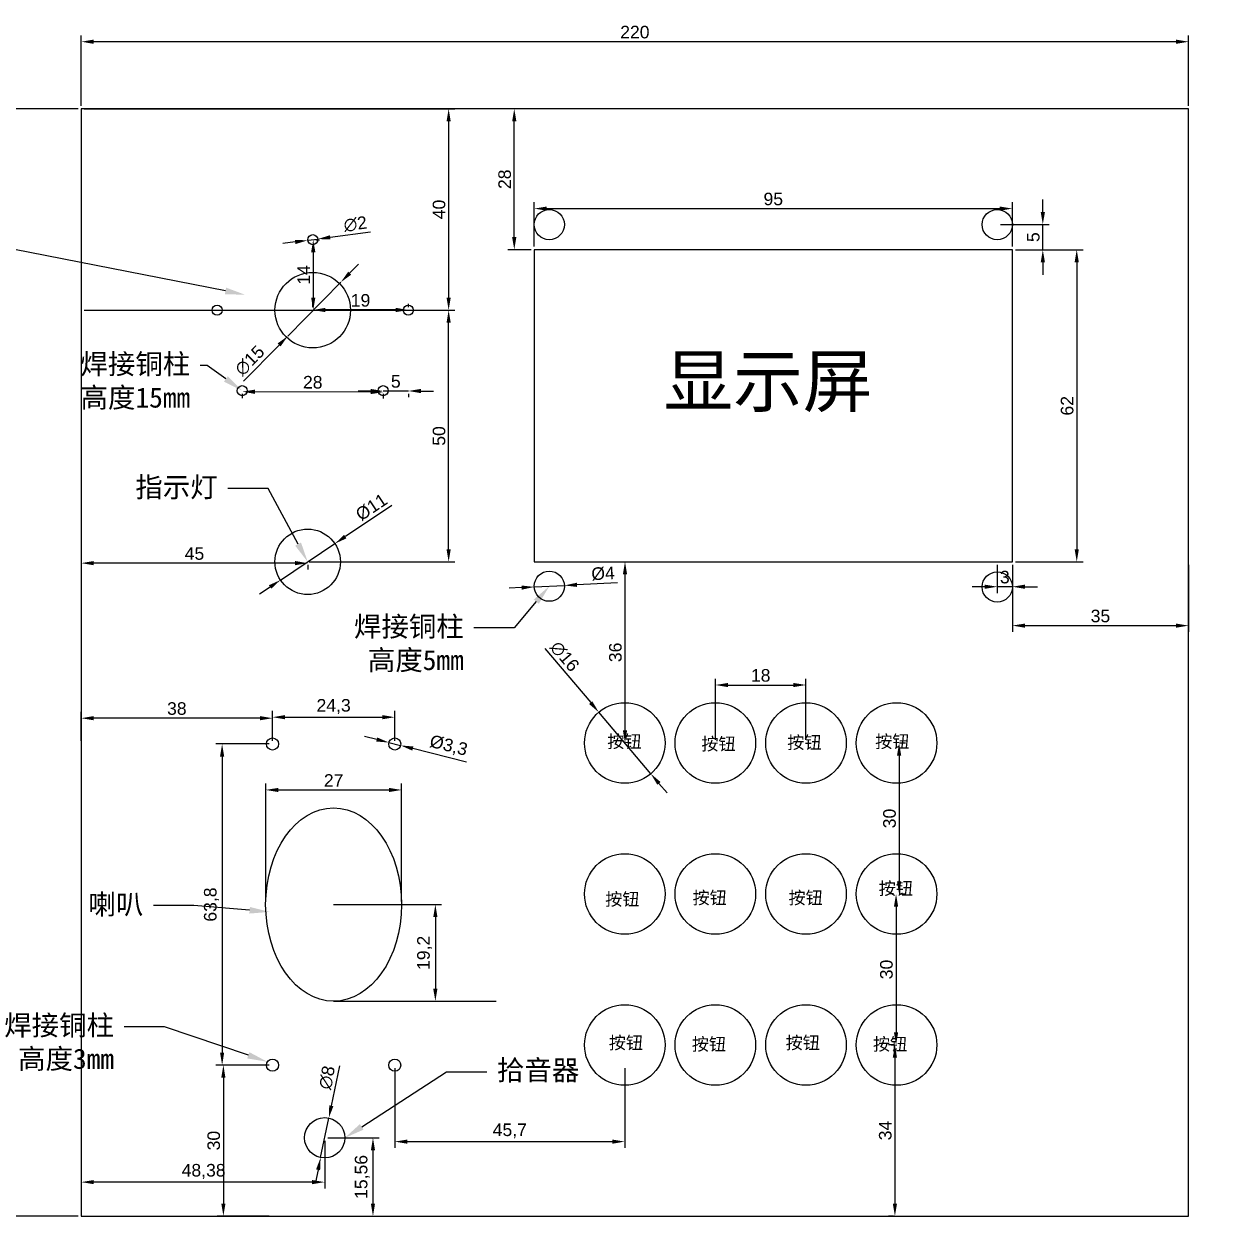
# Model space of a CAD drawing. Header units: millimetres. Extents: x 1762 to 3359, y 1569 to 2272.
# Drawn here: x 2073.6 to 2310.8, y 1805.9 to 2042.8 of the extents above; entities that cross this region are included whole.
import ezdxf
from ezdxf import colors
from ezdxf.entities.mleader import LeaderData, LeaderLine
from ezdxf.math import Vec2, Vec3

# ---------------------------------------------------------------- set-up
doc = ezdxf.new("R2010")
doc.units = ezdxf.units.MM
doc.styles.get("Standard").update_dxf_attribs({"font": 'arial.ttf'})
doc.dimstyles.new('ISO-25', dxfattribs={"dimtxt": 2.5, "dimasz": 2.5, "dimexe": 1.25, "dimexo": 0.625, "dimtad": 1, "dimtxsty": 'Standard', "dimcen": 2.5, "dimadec": 0, "dimazin": 0, "dimtfac": 1, "dimtmove": 0, "dimatfit": 3, "dimfxl": 1, "dimarcsym": 0})

# ---------------------------------------------------------------- blocks, each defined once
blk = doc.blocks.new('*D18')
at = {"color": 0, "lineweight": -2, "transparency": 16777216}
for p, q in [((2084.95, 2026.56), (2084.95, 2040.52)), ((2304.95, 2026.56), (2304.95, 2040.52)), ((2302.45, 2039.27), (2087.45, 2039.27))]:
    blk.add_line(p, q, dxfattribs=at)
at = {"color": 0, "transparency": 16777216}
for points in [[(2087.45, 2039.69), (2087.45, 2038.85), (2084.95, 2039.27)], [(2302.45, 2039.69), (2302.45, 2038.85), (2304.95, 2039.27)]]:
    blk.add_solid(points, dxfattribs=at)
at = {"layer": 'Defpoints', "color": 0, "transparency": 16777216}
for p in [(2084.95, 2039.27), (2084.95, 2025.94), (2304.95, 2025.94)]:
    blk.add_point(p, dxfattribs=at)
at = {"color": 0, "transparency": 16777216, "insert": (2194.95, 2041.17), "char_height": 2.5, "attachment_point": 5}
blk.add_mtext('220', dxfattribs=at)
blk = doc.blocks.new('*D19')
at = {"color": 0, "lineweight": -2, "transparency": 16777216}
for p, q in [((2177.06, 1918.74), (2186.17, 1907.96)), ((2198.11, 1893.83), (2187.78, 1906.05)), ((2199.72, 1891.92), (2201.34, 1890.01))]:
    blk.add_line(p, q, dxfattribs=at)
at = {"color": 0, "transparency": 16777216}
for points in [[(2186.49, 1908.23), (2185.85, 1907.69), (2187.78, 1906.05)], [(2200.04, 1892.19), (2199.41, 1891.65), (2198.11, 1893.83)]]:
    blk.add_solid(points, dxfattribs=at)
at = {"layer": 'Defpoints', "color": 0, "transparency": 16777216}
for p in [(2187.78, 1906.05), (2198.11, 1893.83)]:
    blk.add_point(p, dxfattribs=at)
at = {"color": 0, "transparency": 16777216, "insert": (2181, 1917.13), "char_height": 2.5, "attachment_point": 5, "rotation": 310.2018}
blk.add_mtext('∅16', dxfattribs=at)
blk = doc.blocks.new('*D2')
at = {"color": 0, "lineweight": -2, "transparency": 16777216}
for p, q in [((2146.65, 1947.12), (2137.43, 1940.94)), ((2124.54, 1932.32), (2135.35, 1939.55)), ((2122.47, 1930.93), (2120.39, 1929.54))]:
    blk.add_line(p, q, dxfattribs=at)
at = {"color": 0, "transparency": 16777216}
for points in [[(2137.19, 1941.29), (2137.66, 1940.6), (2135.35, 1939.55)], [(2122.24, 1931.28), (2122.7, 1930.59), (2124.54, 1932.32)]]:
    blk.add_solid(points, dxfattribs=at)
at = {"layer": 'Defpoints', "color": 0, "transparency": 16777216}
for p in [(2135.35, 1939.55), (2124.54, 1932.32)]:
    blk.add_point(p, dxfattribs=at)
at = {"color": 0, "transparency": 16777216, "insert": (2142.62, 1946.79), "char_height": 2.5, "width": 6.2969, "attachment_point": 5, "rotation": 33.7906}
blk.add_mtext('%%C11', dxfattribs=at)
blk = doc.blocks.new('*D3')
at = {"color": 0, "lineweight": -2, "transparency": 16777216}
for p, q in [((2174.95, 1998.56), (2174.95, 2007.36)), ((2269.95, 1998.56), (2269.95, 2007.36)), ((2177.45, 2006.11), (2267.45, 2006.11))]:
    blk.add_line(p, q, dxfattribs=at)
at = {"color": 0, "transparency": 16777216}
for points in [[(2177.45, 2006.53), (2177.45, 2005.7), (2174.95, 2006.11)], [(2267.45, 2006.53), (2267.45, 2005.7), (2269.95, 2006.11)]]:
    blk.add_solid(points, dxfattribs=at)
at = {"layer": 'Defpoints', "color": 0, "transparency": 16777216}
for p in [(2269.95, 2006.11), (2174.95, 1997.94), (2269.95, 1997.94)]:
    blk.add_point(p, dxfattribs=at)
at = {"color": 0, "transparency": 16777216, "insert": (2222.45, 2008.01), "char_height": 2.5, "attachment_point": 5}
blk.add_mtext('95', dxfattribs=at)
blk = doc.blocks.new('*D4')
at = {"color": 0, "lineweight": -2, "transparency": 16777216}
for p, q in [((2270.57, 1997.94), (2283.99, 1997.94)), ((2282.74, 1995.44), (2282.74, 1938.44)), ((2270.57, 1935.94), (2283.99, 1935.94))]:
    blk.add_line(p, q, dxfattribs=at)
at = {"color": 0, "transparency": 16777216}
for points in [[(2282.32, 1995.44), (2283.16, 1995.44), (2282.74, 1997.94)], [(2282.32, 1938.44), (2283.16, 1938.44), (2282.74, 1935.94)]]:
    blk.add_solid(points, dxfattribs=at)
at = {"layer": 'Defpoints', "color": 0, "transparency": 16777216}
for p in [(2269.95, 1997.94), (2269.95, 1935.94), (2282.74, 1935.94)]:
    blk.add_point(p, dxfattribs=at)
at = {"color": 0, "transparency": 16777216, "insert": (2280.84, 1966.94), "char_height": 2.5, "attachment_point": 5, "rotation": 90}
blk.add_mtext('62', dxfattribs=at)
blk = doc.blocks.new('*D5')
at = {"color": 0, "lineweight": -2, "transparency": 16777216}
for p, q in [((2174.32, 2025.94), (2169.74, 2025.94)), ((2170.99, 2000.44), (2170.99, 2023.44)), ((2174.32, 1997.94), (2169.74, 1997.94))]:
    blk.add_line(p, q, dxfattribs=at)
at = {"color": 0, "transparency": 16777216}
for points in [[(2170.57, 2023.44), (2171.41, 2023.44), (2170.99, 2025.94)], [(2170.57, 2000.44), (2171.41, 2000.44), (2170.99, 1997.94)]]:
    blk.add_solid(points, dxfattribs=at)
at = {"layer": 'Defpoints', "color": 0, "transparency": 16777216}
for p in [(2170.99, 2025.94), (2174.95, 2025.94), (2174.95, 1997.94)]:
    blk.add_point(p, dxfattribs=at)
at = {"color": 0, "transparency": 16777216, "insert": (2169.09, 2011.94), "char_height": 2.5, "attachment_point": 5, "rotation": 90}
blk.add_mtext('28', dxfattribs=at)
blk = doc.blocks.new('*D6')
at = {"color": 0, "lineweight": -2, "transparency": 16777216}
for p, q in [((2269.95, 1935.31), (2269.95, 1922.01)), ((2304.95, 1935.31), (2304.95, 1922.01)), ((2272.45, 1923.26), (2302.45, 1923.26))]:
    blk.add_line(p, q, dxfattribs=at)
at = {"color": 0, "transparency": 16777216}
for points in [[(2272.45, 1923.67), (2272.45, 1922.84), (2269.95, 1923.26)], [(2302.45, 1923.67), (2302.45, 1922.84), (2304.95, 1923.26)]]:
    blk.add_solid(points, dxfattribs=at)
at = {"layer": 'Defpoints', "color": 0, "transparency": 16777216}
for p in [(2269.95, 1935.94), (2304.95, 1935.94), (2304.95, 1923.26)]:
    blk.add_point(p, dxfattribs=at)
at = {"color": 0, "transparency": 16777216, "insert": (2287.45, 1925.16), "char_height": 2.5, "attachment_point": 5}
blk.add_mtext('35', dxfattribs=at)
blk = doc.blocks.new('*D1')
at = {"color": 0, "lineweight": -2, "transparency": 16777216}
for p, q in [((2084.95, 1935.31), (2084.95, 1934.42)), ((2127.45, 1935.67), (2087.45, 1935.67)), ((2129.95, 1935.31), (2129.95, 1934.42))]:
    blk.add_line(p, q, dxfattribs=at)
at = {"color": 0, "transparency": 16777216}
for points in [[(2087.45, 1936.09), (2087.45, 1935.26), (2084.95, 1935.67)], [(2127.45, 1936.09), (2127.45, 1935.26), (2129.95, 1935.67)]]:
    blk.add_solid(points, dxfattribs=at)
at = {"layer": 'Defpoints', "color": 0, "transparency": 16777216}
for p in [(2084.95, 1935.94), (2084.95, 1935.67), (2129.95, 1935.94)]:
    blk.add_point(p, dxfattribs=at)
at = {"color": 0, "transparency": 16777216, "insert": (2107.45, 1937.57), "char_height": 2.5, "attachment_point": 5}
blk.add_mtext('45', dxfattribs=at)
blk = doc.blocks.new('*D7')
at = {"color": 0, "lineweight": -2, "transparency": 16777216}
for p, q in [((2136.28, 1835.81), (2134.64, 1827.86)), ((2132.52, 1817.58), (2134.14, 1825.42)), ((2132.02, 1815.13), (2131.51, 1812.68))]:
    blk.add_line(p, q, dxfattribs=at)
at = {"color": 0, "transparency": 16777216}
for points in [[(2134.23, 1827.95), (2135.05, 1827.78), (2134.14, 1825.42)], [(2131.61, 1815.22), (2132.42, 1815.05), (2132.52, 1817.58)]]:
    blk.add_solid(points, dxfattribs=at)
at = {"layer": 'Defpoints', "color": 0, "transparency": 16777216}
for p in [(2134.14, 1825.42), (2132.52, 1817.58)]:
    blk.add_point(p, dxfattribs=at)
at = {"color": 0, "transparency": 16777216, "insert": (2133.78, 1833.46), "char_height": 2.5, "attachment_point": 5, "rotation": 78.3504}
blk.add_mtext('∅8', dxfattribs=at)
blk = doc.blocks.new('*D10')
at = {"color": 0, "lineweight": -2, "transparency": 16777216}
for p, q in [((2193.57, 1935.94), (2194.24, 1935.94)), ((2192.99, 1902.44), (2192.99, 1933.44)), ((2193.57, 1899.94), (2194.24, 1899.94))]:
    blk.add_line(p, q, dxfattribs=at)
at = {"color": 0, "transparency": 16777216}
for points in [[(2192.57, 1933.44), (2193.41, 1933.44), (2192.99, 1935.94)], [(2192.57, 1902.44), (2193.41, 1902.44), (2192.99, 1899.94)]]:
    blk.add_solid(points, dxfattribs=at)
at = {"layer": 'Defpoints', "color": 0, "transparency": 16777216}
for p in [(2192.95, 1935.94), (2192.99, 1935.94), (2192.95, 1899.94)]:
    blk.add_point(p, dxfattribs=at)
at = {"color": 0, "transparency": 16777216, "insert": (2191.09, 1917.94), "char_height": 2.5, "attachment_point": 5, "rotation": 90}
blk.add_mtext('36', dxfattribs=at)
blk = doc.blocks.new('*D11')
at = {"color": 0, "lineweight": -2, "transparency": 16777216}
for p, q in [((2210.95, 1900.56), (2210.95, 1912.71)), ((2228.95, 1900.56), (2228.95, 1912.71)), ((2213.45, 1911.46), (2226.45, 1911.46))]:
    blk.add_line(p, q, dxfattribs=at)
at = {"color": 0, "transparency": 16777216}
for points in [[(2213.45, 1911.87), (2213.45, 1911.04), (2210.95, 1911.46)], [(2226.45, 1911.87), (2226.45, 1911.04), (2228.95, 1911.46)]]:
    blk.add_solid(points, dxfattribs=at)
at = {"layer": 'Defpoints', "color": 0, "transparency": 16777216}
for p in [(2228.95, 1911.46), (2210.95, 1899.94), (2228.95, 1899.94)]:
    blk.add_point(p, dxfattribs=at)
at = {"color": 0, "transparency": 16777216, "insert": (2219.95, 1913.36), "char_height": 2.5, "attachment_point": 5}
blk.add_mtext('18', dxfattribs=at)
blk = doc.blocks.new('*D12')
at = {"color": 0, "lineweight": -2, "transparency": 16777216}
for p, q in [((2247.57, 1899.94), (2248.7, 1899.94)), ((2247.45, 1897.44), (2247.45, 1872.44)), ((2247.57, 1869.94), (2248.7, 1869.94))]:
    blk.add_line(p, q, dxfattribs=at)
at = {"color": 0, "transparency": 16777216}
for points in [[(2247.03, 1897.44), (2247.87, 1897.44), (2247.45, 1899.94)], [(2247.03, 1872.44), (2247.87, 1872.44), (2247.45, 1869.94)]]:
    blk.add_solid(points, dxfattribs=at)
at = {"layer": 'Defpoints', "color": 0, "transparency": 16777216}
for p in [(2246.95, 1899.94), (2246.95, 1869.94), (2247.45, 1869.94)]:
    blk.add_point(p, dxfattribs=at)
at = {"color": 0, "transparency": 16777216, "insert": (2245.55, 1884.94), "char_height": 2.5, "attachment_point": 5, "rotation": 90}
blk.add_mtext('30', dxfattribs=at)
blk = doc.blocks.new('*D13')
at = {"color": 0, "lineweight": -2, "transparency": 16777216}
for p, q in [((2246.32, 1869.94), (2245.59, 1869.94)), ((2246.84, 1867.44), (2246.84, 1842.44)), ((2246.32, 1839.94), (2245.59, 1839.94))]:
    blk.add_line(p, q, dxfattribs=at)
at = {"color": 0, "transparency": 16777216}
for points in [[(2246.43, 1867.44), (2247.26, 1867.44), (2246.84, 1869.94)], [(2246.43, 1842.44), (2247.26, 1842.44), (2246.84, 1839.94)]]:
    blk.add_solid(points, dxfattribs=at)
at = {"layer": 'Defpoints', "color": 0, "transparency": 16777216}
for p in [(2246.95, 1869.94), (2246.84, 1839.94), (2246.95, 1839.94)]:
    blk.add_point(p, dxfattribs=at)
at = {"color": 0, "transparency": 16777216, "insert": (2244.94, 1854.94), "char_height": 2.5, "attachment_point": 5, "rotation": 90}
blk.add_mtext('30', dxfattribs=at)
blk = doc.blocks.new('*D14')
at = {"color": 0, "lineweight": -2, "transparency": 16777216}
for p, q in [((2246.32, 1839.94), (2245.37, 1839.94)), ((2246.62, 1837.44), (2246.62, 1808.44)), ((2246.32, 1805.94), (2245.37, 1805.94))]:
    blk.add_line(p, q, dxfattribs=at)
at = {"color": 0, "transparency": 16777216}
for points in [[(2246.2, 1837.44), (2247.03, 1837.44), (2246.62, 1839.94)], [(2246.2, 1808.44), (2247.03, 1808.44), (2246.62, 1805.94)]]:
    blk.add_solid(points, dxfattribs=at)
at = {"layer": 'Defpoints', "color": 0, "transparency": 16777216}
for p in [(2246.95, 1839.94), (2246.62, 1805.94), (2246.95, 1805.94)]:
    blk.add_point(p, dxfattribs=at)
at = {"color": 0, "transparency": 16777216, "insert": (2244.71, 1822.94), "char_height": 2.5, "attachment_point": 5, "rotation": 90}
blk.add_mtext('34', dxfattribs=at)
blk = doc.blocks.new('*D15')
at = {"color": 0, "lineweight": -2, "transparency": 16777216}
for p, q in [((2084.32, 2025.94), (2066.82, 2025.94)), ((2068.07, 2023.44), (2068.07, 1808.44)), ((2084.32, 1805.94), (2066.82, 1805.94))]:
    blk.add_line(p, q, dxfattribs=at)
at = {"color": 0, "transparency": 16777216}
for points in [[(2067.65, 2023.44), (2068.48, 2023.44), (2068.07, 2025.94)], [(2067.65, 1808.44), (2068.48, 1808.44), (2068.07, 1805.94)]]:
    blk.add_solid(points, dxfattribs=at)
at = {"layer": 'Defpoints', "color": 0, "transparency": 16777216}
for p in [(2084.95, 2025.94), (2068.07, 1805.94), (2084.95, 1805.94)]:
    blk.add_point(p, dxfattribs=at)
at = {"color": 0, "transparency": 16777216, "insert": (2066.16, 1915.94), "char_height": 2.5, "attachment_point": 5, "rotation": 90}
blk.add_mtext('220', dxfattribs=at)
blk = doc.blocks.new('*D16')
at = {"layer": 'Defpoints', "color": 0, "lineweight": -2, "transparency": 16777216}
for p, q in [((2191.52, 1931.77), (2183.44, 1931.36)), ((2172.45, 1930.81), (2169.95, 1930.69)), ((2174.95, 1930.94), (2180.94, 1931.24))]:
    blk.add_line(p, q, dxfattribs=at)
at = {"layer": 'Defpoints', "color": 0, "transparency": 16777216}
for p in [(2174.95, 1930.94), (2180.94, 1931.24)]:
    blk.add_point(p, dxfattribs=at)
for points in [[(2183.42, 1931.78), (2183.46, 1930.95), (2180.94, 1931.24)], [(2172.43, 1931.23), (2172.47, 1930.4), (2174.95, 1930.94)]]:
    blk.add_solid(points, dxfattribs=at)
at = {"layer": 'Defpoints', "color": 0, "transparency": 16777216, "insert": (2188.63, 1933.6), "char_height": 2.5, "width": 2.841615831528088e-13, "attachment_point": 5, "rotation": 2.8673}
blk.add_mtext('%%C4', dxfattribs=at)
blk = doc.blocks.new('*D17')
at = {"layer": 'Defpoints', "color": 0, "lineweight": -2, "transparency": 16777216}
for p, q in [((2276, 2005.44), (2276, 2007.94)), ((2267.57, 2002.94), (2277.25, 2002.94)), ((2276, 1997.94), (2276, 2002.94)), ((2270.57, 1997.94), (2277.25, 1997.94)), ((2276, 1995.44), (2276, 1992.94))]:
    blk.add_line(p, q, dxfattribs=at)
at = {"layer": 'Defpoints', "color": 0, "transparency": 16777216}
for p in [(2266.95, 2002.94), (2276, 2002.94), (2269.95, 1997.94)]:
    blk.add_point(p, dxfattribs=at)
for points in [[(2275.59, 2005.44), (2276.42, 2005.44), (2276, 2002.94)], [(2275.59, 1995.44), (2276.42, 1995.44), (2276, 1997.94)]]:
    blk.add_solid(points, dxfattribs=at)
at = {"layer": 'Defpoints', "color": 0, "transparency": 16777216, "insert": (2274.11, 2000.44), "char_height": 2.5, "attachment_point": 5, "rotation": 90}
blk.add_mtext('5', dxfattribs=at)
blk = doc.blocks.new('*D38')
at = {"color": 0, "lineweight": -2, "transparency": 16777216}
for p, q in [((2122.95, 1900.36), (2122.95, 1906.31)), ((2147.25, 1900.36), (2147.25, 1906.31)), ((2125.45, 1905.06), (2144.75, 1905.06))]:
    blk.add_line(p, q, dxfattribs=at)
at = {"color": 0, "transparency": 16777216}
for points in [[(2125.45, 1905.48), (2125.45, 1904.65), (2122.95, 1905.06)], [(2144.75, 1905.48), (2144.75, 1904.65), (2147.25, 1905.06)]]:
    blk.add_solid(points, dxfattribs=at)
at = {"layer": 'Defpoints', "color": 0, "transparency": 16777216}
for p in [(2147.25, 1905.06), (2122.95, 1899.74), (2147.25, 1899.74)]:
    blk.add_point(p, dxfattribs=at)
at = {"color": 0, "transparency": 16777216, "insert": (2135.1, 1907.19), "char_height": 2.5, "attachment_point": 5}
blk.add_mtext('24,3', dxfattribs=at)
blk = doc.blocks.new('*D39')
at = {"color": 0, "lineweight": -2, "transparency": 16777216}
for p, q in [((2121.6, 1868.46), (2121.6, 1891.86)), ((2148.6, 1868.46), (2148.6, 1891.86)), ((2124.1, 1890.61), (2146.1, 1890.61))]:
    blk.add_line(p, q, dxfattribs=at)
at = {"color": 0, "transparency": 16777216}
for points in [[(2124.1, 1891.02), (2124.1, 1890.19), (2121.6, 1890.61)], [(2146.1, 1891.02), (2146.1, 1890.19), (2148.6, 1890.61)]]:
    blk.add_solid(points, dxfattribs=at)
at = {"layer": 'Defpoints', "color": 0, "transparency": 16777216}
for p in [(2148.6, 1890.61), (2121.6, 1867.84), (2148.6, 1867.84)]:
    blk.add_point(p, dxfattribs=at)
at = {"color": 0, "transparency": 16777216, "insert": (2135.1, 1892.49), "char_height": 2.5, "attachment_point": 5}
blk.add_mtext('27', dxfattribs=at)
blk = doc.blocks.new('*D40')
at = {"color": 0, "lineweight": -2, "transparency": 16777216}
for p, q in [((2135.72, 1867.84), (2156.56, 1867.84)), ((2155.31, 1865.34), (2155.31, 1851.14)), ((2135.72, 1848.64), (2156.56, 1848.64))]:
    blk.add_line(p, q, dxfattribs=at)
at = {"color": 0, "transparency": 16777216}
for points in [[(2154.89, 1865.34), (2155.73, 1865.34), (2155.31, 1867.84)], [(2154.89, 1851.14), (2155.73, 1851.14), (2155.31, 1848.64)]]:
    blk.add_solid(points, dxfattribs=at)
at = {"layer": 'Defpoints', "color": 0, "transparency": 16777216}
for p in [(2135.1, 1867.84), (2135.1, 1848.64), (2155.31, 1848.64)]:
    blk.add_point(p, dxfattribs=at)
at = {"color": 0, "transparency": 16777216, "insert": (2153.18, 1858.24), "char_height": 2.5, "attachment_point": 5, "rotation": 90}
blk.add_mtext('19,2', dxfattribs=at)
blk = doc.blocks.new('*D43')
at = {"color": 0, "lineweight": -2, "transparency": 16777216}
for p, q in [((2138.28, 1993.27), (2140.04, 1995.05)), ((2136.53, 1991.49), (2126.01, 1980.8)), ((2117.19, 1971.84), (2124.25, 1979.01))]:
    blk.add_line(p, q, dxfattribs=at)
at = {"color": 0, "transparency": 16777216}
for points in [[(2137.99, 1993.56), (2138.58, 1992.98), (2136.53, 1991.49)], [(2123.96, 1979.31), (2124.55, 1978.72), (2126.01, 1980.8)]]:
    blk.add_solid(points, dxfattribs=at)
at = {"layer": 'Defpoints', "color": 0, "transparency": 16777216}
for p in [(2136.53, 1991.49), (2126.01, 1980.8)]:
    blk.add_point(p, dxfattribs=at)
at = {"color": 0, "transparency": 16777216, "insert": (2118.44, 1975.92), "char_height": 2.5, "attachment_point": 5, "rotation": 45.4566}
blk.add_mtext('∅15', dxfattribs=at)
blk = doc.blocks.new('*D55')
at = {"color": 0, "lineweight": -2, "transparency": 16777216}
for p, q in [((2143.66, 1900.64), (2141.23, 1901.25)), ((2146.08, 1900.03), (2148.41, 1899.45)), ((2161.52, 1896.15), (2150.84, 1898.84))]:
    blk.add_line(p, q, dxfattribs=at)
at = {"color": 0, "transparency": 16777216}
for points in [[(2143.76, 1901.04), (2143.56, 1900.24), (2146.08, 1900.03)], [(2150.94, 1899.24), (2150.73, 1898.43), (2148.41, 1899.45)]]:
    blk.add_solid(points, dxfattribs=at)
at = {"layer": 'Defpoints', "color": 0, "transparency": 16777216}
for p in [(2146.08, 1900.03), (2148.41, 1899.45)]:
    blk.add_point(p, dxfattribs=at)
at = {"color": 0, "transparency": 16777216, "insert": (2157.92, 1899.29), "char_height": 2.5, "attachment_point": 5, "rotation": 345.8844}
blk.add_mtext('%%C3,3', dxfattribs=at)
blk = doc.blocks.new('*D56')
at = {"color": 0, "lineweight": -2, "transparency": 16777216}
for p, q in [((2084.95, 1900.36), (2084.95, 1906.12)), ((2122.95, 1900.36), (2122.95, 1906.12)), ((2120.45, 1904.87), (2087.45, 1904.87))]:
    blk.add_line(p, q, dxfattribs=at)
at = {"color": 0, "transparency": 16777216}
for points in [[(2087.45, 1905.28), (2087.45, 1904.45), (2084.95, 1904.87)], [(2120.45, 1905.28), (2120.45, 1904.45), (2122.95, 1904.87)]]:
    blk.add_solid(points, dxfattribs=at)
at = {"layer": 'Defpoints', "color": 0, "transparency": 16777216}
for p in [(2084.95, 1904.87), (2084.95, 1899.74), (2122.95, 1899.74)]:
    blk.add_point(p, dxfattribs=at)
at = {"color": 0, "transparency": 16777216, "insert": (2103.95, 1906.77), "char_height": 2.5, "attachment_point": 5}
blk.add_mtext('38', dxfattribs=at)
blk = doc.blocks.new('*D57')
at = {"color": 0, "lineweight": -2, "transparency": 16777216}
for p, q in [((2147.25, 1835.31), (2147.25, 1819.49)), ((2192.95, 1835.31), (2192.95, 1819.49)), ((2149.75, 1820.74), (2190.45, 1820.74))]:
    blk.add_line(p, q, dxfattribs=at)
at = {"color": 0, "transparency": 16777216}
for points in [[(2149.75, 1821.15), (2149.75, 1820.32), (2147.25, 1820.74)], [(2190.45, 1821.15), (2190.45, 1820.32), (2192.95, 1820.74)]]:
    blk.add_solid(points, dxfattribs=at)
at = {"layer": 'Defpoints', "color": 0, "transparency": 16777216}
for p in [(2147.25, 1835.94), (2192.95, 1835.94), (2192.95, 1820.74)]:
    blk.add_point(p, dxfattribs=at)
at = {"color": 0, "transparency": 16777216, "insert": (2170.1, 1822.86), "char_height": 2.5, "attachment_point": 5}
blk.add_mtext('45,7', dxfattribs=at)
blk = doc.blocks.new('*D58')
at = {"color": 0, "lineweight": -2, "transparency": 16777216}
for p, q in [((2122.32, 1835.94), (2111.95, 1835.94)), ((2113.2, 1833.44), (2113.2, 1808.44)), ((2122.32, 1805.94), (2111.95, 1805.94))]:
    blk.add_line(p, q, dxfattribs=at)
at = {"color": 0, "transparency": 16777216}
for points in [[(2112.78, 1833.44), (2113.61, 1833.44), (2113.2, 1835.94)], [(2112.78, 1808.44), (2113.61, 1808.44), (2113.2, 1805.94)]]:
    blk.add_solid(points, dxfattribs=at)
at = {"layer": 'Defpoints', "color": 0, "transparency": 16777216}
for p in [(2122.95, 1835.94), (2113.2, 1805.94), (2122.95, 1805.94)]:
    blk.add_point(p, dxfattribs=at)
at = {"color": 0, "transparency": 16777216, "insert": (2111.29, 1820.94), "char_height": 2.5, "attachment_point": 5, "rotation": 90}
blk.add_mtext('30', dxfattribs=at)
blk = doc.blocks.new('*D59')
at = {"color": 0, "lineweight": -2, "transparency": 16777216}
for p, q in [((2122.32, 1899.74), (2111.7, 1899.74)), ((2112.95, 1897.24), (2112.95, 1838.44)), ((2122.32, 1835.94), (2111.7, 1835.94))]:
    blk.add_line(p, q, dxfattribs=at)
at = {"color": 0, "transparency": 16777216}
for points in [[(2112.53, 1897.24), (2113.36, 1897.24), (2112.95, 1899.74)], [(2112.53, 1838.44), (2113.36, 1838.44), (2112.95, 1835.94)]]:
    blk.add_solid(points, dxfattribs=at)
at = {"layer": 'Defpoints', "color": 0, "transparency": 16777216}
for p in [(2122.95, 1899.74), (2112.95, 1835.94), (2122.95, 1835.94)]:
    blk.add_point(p, dxfattribs=at)
at = {"color": 0, "transparency": 16777216, "insert": (2110.82, 1867.84), "char_height": 2.5, "attachment_point": 5, "rotation": 90}
blk.add_mtext('63,8', dxfattribs=at)
blk = doc.blocks.new('*D61')
at = {"color": 0, "lineweight": -2, "transparency": 16777216}
for p, q in [((2133.95, 1821.5), (2144.17, 1821.5)), ((2142.92, 1819), (2142.92, 1808.44)), ((2133.95, 1805.94), (2144.17, 1805.94))]:
    blk.add_line(p, q, dxfattribs=at)
at = {"color": 0, "transparency": 16777216}
for points in [[(2142.5, 1819), (2143.33, 1819), (2142.92, 1821.5)], [(2142.5, 1808.44), (2143.33, 1808.44), (2142.92, 1805.94)]]:
    blk.add_solid(points, dxfattribs=at)
at = {"layer": 'Defpoints', "color": 0, "transparency": 16777216}
for p in [(2133.33, 1821.5), (2133.33, 1805.94), (2142.92, 1805.94)]:
    blk.add_point(p, dxfattribs=at)
at = {"color": 0, "transparency": 16777216, "insert": (2140.79, 1813.72), "char_height": 2.5, "attachment_point": 5, "rotation": 90}
blk.add_mtext('15,56', dxfattribs=at)
blk = doc.blocks.new('*D62')
at = {"color": 0, "lineweight": -2, "transparency": 16777216}
for p, q in [((2084.95, 1820.87), (2084.95, 1811.44)), ((2133.33, 1820.87), (2133.33, 1811.44)), ((2130.83, 1812.69), (2087.45, 1812.69))]:
    blk.add_line(p, q, dxfattribs=at)
at = {"color": 0, "transparency": 16777216}
for points in [[(2087.45, 1813.11), (2087.45, 1812.28), (2084.95, 1812.69)], [(2130.83, 1813.11), (2130.83, 1812.28), (2133.33, 1812.69)]]:
    blk.add_solid(points, dxfattribs=at)
at = {"layer": 'Defpoints', "color": 0, "transparency": 16777216}
for p in [(2084.95, 1821.5), (2133.33, 1821.5), (2084.95, 1812.69)]:
    blk.add_point(p, dxfattribs=at)
at = {"color": 0, "transparency": 16777216, "insert": (2109.27, 1814.82), "char_height": 2.5, "attachment_point": 5}
blk.add_mtext('48,38', dxfattribs=at)
blk = doc.blocks.new('*D68')
at = {"color": 0, "lineweight": -2, "transparency": 16777216}
for p, q in [((2639.17, 2017.52), (2645.6, 2017.52)), ((2644.35, 2000.02), (2644.35, 2015.02)), ((2639.17, 1997.52), (2645.6, 1997.52)), ((2130.95, 1986.56), (2130.95, 1987.22)), ((2147.45, 1985.97), (2133.45, 1985.97)), ((2149.95, 1986.56), (2149.95, 1987.22))]:
    blk.add_line(p, q, dxfattribs=at)
at = {"color": 0, "transparency": 16777216}
for points in [[(2643.93, 2015.02), (2644.76, 2015.02), (2644.35, 2017.52)], [(2643.93, 2000.02), (2644.76, 2000.02), (2644.35, 1997.52)], [(2133.45, 1986.39), (2133.45, 1985.55), (2130.95, 1985.97)], [(2147.45, 1986.39), (2147.45, 1985.55), (2149.95, 1985.97)]]:
    blk.add_solid(points, dxfattribs=at)
at = {"layer": 'Defpoints', "color": 0, "transparency": 16777216}
for p in [(2638.54, 2017.52), (2644.35, 2017.52), (2638.54, 1997.52), (2130.95, 1985.97), (2130.95, 1985.94), (2149.95, 1985.94)]:
    blk.add_point(p, dxfattribs=at)
at = {"color": 0, "transparency": 16777216, "insert": (2642.44, 2007.52), "char_height": 2.5, "attachment_point": 5, "rotation": 90}
blk.add_mtext('20', dxfattribs=at)
at = {"color": 0, "transparency": 16777216, "insert": (2140.45, 1987.87), "char_height": 2.5, "attachment_point": 5}
blk.add_mtext('19', dxfattribs=at)
blk = doc.blocks.new('*D69')
at = {"color": 0, "lineweight": -2, "transparency": 16777216}
for p, q in [((2637.92, 2032.52), (2631.48, 2032.52)), ((2632.73, 2020.02), (2632.73, 2030.02)), ((2637.92, 2017.52), (2631.48, 2017.52)), ((2142.45, 1969.87), (2139.95, 1969.87)), ((2149.95, 1969.87), (2144.95, 1969.87)), ((2152.45, 1969.87), (2154.95, 1969.87)), ((2144.95, 1969.31), (2144.95, 1968.62)), ((2149.95, 1969.31), (2149.95, 1968.62))]:
    blk.add_line(p, q, dxfattribs=at)
at = {"color": 0, "transparency": 16777216}
for points in [[(2632.31, 2030.02), (2633.15, 2030.02), (2632.73, 2032.52)], [(2632.31, 2020.02), (2633.15, 2020.02), (2632.73, 2017.52)], [(2142.45, 1970.29), (2142.45, 1969.45), (2144.95, 1969.87)], [(2152.45, 1970.29), (2152.45, 1969.45), (2149.95, 1969.87)]]:
    blk.add_solid(points, dxfattribs=at)
at = {"layer": 'Defpoints', "color": 0, "transparency": 16777216}
for p in [(2632.73, 2032.52), (2638.54, 2032.52), (2638.54, 2017.52), (2144.95, 1969.94), (2144.95, 1969.87), (2149.95, 1969.94)]:
    blk.add_point(p, dxfattribs=at)
at = {"color": 0, "transparency": 16777216, "insert": (2630.83, 2025.02), "char_height": 2.5, "attachment_point": 5, "rotation": 90}
blk.add_mtext('15', dxfattribs=at)
at = {"color": 0, "transparency": 16777216, "insert": (2147.45, 1971.77), "char_height": 2.5, "attachment_point": 5}
blk.add_mtext('5', dxfattribs=at)
blk = doc.blocks.new('*D67')
at = {"color": 0, "lineweight": -2, "transparency": 16777216}
for p, q in [((2578.45, 1996.23), (2578.45, 2000.61)), ((2618.45, 1996.23), (2618.45, 2000.61)), ((2131.57, 1999.94), (2132.3, 1999.94)), ((2580.95, 1999.36), (2615.95, 1999.36)), ((2131.05, 1997.44), (2131.05, 1988.44)), ((2131.57, 1985.94), (2132.3, 1985.94))]:
    blk.add_line(p, q, dxfattribs=at)
at = {"color": 0, "transparency": 16777216}
for points in [[(2130.63, 1997.44), (2131.47, 1997.44), (2131.05, 1999.94)], [(2580.95, 1999.78), (2580.95, 1998.94), (2578.45, 1999.36)], [(2615.95, 1999.78), (2615.95, 1998.94), (2618.45, 1999.36)], [(2130.63, 1988.44), (2131.47, 1988.44), (2131.05, 1985.94)]]:
    blk.add_solid(points, dxfattribs=at)
at = {"layer": 'Defpoints', "color": 0, "transparency": 16777216}
for p in [(2130.95, 1999.94), (2618.45, 1999.36), (2578.45, 1995.61), (2618.45, 1995.61), (2130.95, 1985.94), (2131.05, 1985.94)]:
    blk.add_point(p, dxfattribs=at)
at = {"color": 0, "transparency": 16777216, "insert": (2598.45, 2001.26), "char_height": 2.5, "attachment_point": 5}
blk.add_mtext('40', dxfattribs=at)
at = {"color": 0, "transparency": 16777216, "insert": (2129.17, 1992.94), "char_height": 2.5, "attachment_point": 5, "rotation": 90}
blk.add_mtext('14', dxfattribs=at)
blk = doc.blocks.new('*D64')
at = {"color": 0, "lineweight": -2, "transparency": 16777216}
for p, q in [((2266.95, 1935.31), (2266.95, 1929.74)), ((2269.95, 1935.31), (2269.95, 1929.74)), ((2264.45, 1930.99), (2261.95, 1930.99)), ((2269.95, 1930.99), (2266.95, 1930.99)), ((2272.45, 1930.99), (2274.95, 1930.99))]:
    blk.add_line(p, q, dxfattribs=at)
at = {"color": 0, "transparency": 16777216}
for points in [[(2264.45, 1931.4), (2264.45, 1930.57), (2266.95, 1930.99)], [(2272.45, 1931.4), (2272.45, 1930.57), (2269.95, 1930.99)]]:
    blk.add_solid(points, dxfattribs=at)
at = {"layer": 'Defpoints', "color": 0, "transparency": 16777216}
for p in [(2266.95, 1935.94), (2269.95, 1935.94), (2266.95, 1930.99)]:
    blk.add_point(p, dxfattribs=at)
at = {"color": 0, "transparency": 16777216, "insert": (2268.45, 1932.89), "char_height": 2.5, "attachment_point": 5}
blk.add_mtext('3', dxfattribs=at)
blk = doc.blocks.new('*D70')
at = {"color": 0, "lineweight": -2, "transparency": 16777216}
for p, q in [((2142.45, 1969.67), (2119.45, 1969.73)), ((2116.95, 1969.31), (2116.94, 1968.48)), ((2144.95, 1969.24), (2144.94, 1968.41))]:
    blk.add_line(p, q, dxfattribs=at)
at = {"color": 0, "transparency": 16777216}
for points in [[(2119.45, 1970.14), (2119.45, 1969.31), (2116.95, 1969.73)], [(2142.45, 1970.09), (2142.45, 1969.25), (2144.95, 1969.66)]]:
    blk.add_solid(points, dxfattribs=at)
at = {"layer": 'Defpoints', "color": 0, "transparency": 16777216}
for p in [(2116.95, 1969.94), (2116.95, 1969.73), (2144.95, 1969.87)]:
    blk.add_point(p, dxfattribs=at)
at = {"color": 0, "transparency": 16777216, "insert": (2130.95, 1971.6), "char_height": 2.5, "attachment_point": 5, "rotation": 359.8598}
blk.add_mtext('28', dxfattribs=at)
blk = doc.blocks.new('*D71')
at = {"color": 0, "lineweight": -2, "transparency": 16777216}
for p, q in [((2142.43, 2001.45), (2134.42, 2000.39)), ((2127.48, 1999.48), (2125, 1999.15)), ((2129.96, 1999.81), (2131.94, 2000.07))]:
    blk.add_line(p, q, dxfattribs=at)
at = {"color": 0, "transparency": 16777216}
for points in [[(2134.36, 2000.81), (2134.47, 1999.98), (2131.94, 2000.07)], [(2127.42, 1999.89), (2127.53, 1999.07), (2129.96, 1999.81)]]:
    blk.add_solid(points, dxfattribs=at)
at = {"layer": 'Defpoints', "color": 0, "transparency": 16777216}
for p in [(2129.96, 1999.81), (2131.94, 2000.07)]:
    blk.add_point(p, dxfattribs=at)
at = {"color": 0, "transparency": 16777216, "insert": (2139.41, 2003.04), "char_height": 2.5, "attachment_point": 5, "rotation": 7.5006}
blk.add_mtext('∅2', dxfattribs=at)
blk = doc.blocks.new('*D73')
at = {"color": 0, "lineweight": -2, "transparency": 16777216}
for p, q in [((2085.57, 2025.94), (2159.2, 2025.94)), ((2157.95, 2023.44), (2157.95, 1988.44)), ((2085.57, 1985.94), (2159.2, 1985.94))]:
    blk.add_line(p, q, dxfattribs=at)
at = {"color": 0, "transparency": 16777216}
for points in [[(2157.53, 2023.44), (2158.37, 2023.44), (2157.95, 2025.94)], [(2157.53, 1988.44), (2158.37, 1988.44), (2157.95, 1985.94)]]:
    blk.add_solid(points, dxfattribs=at)
at = {"layer": 'Defpoints', "color": 0, "transparency": 16777216}
for p in [(2084.95, 2025.94), (2084.95, 1985.94), (2157.95, 1985.94)]:
    blk.add_point(p, dxfattribs=at)
at = {"color": 0, "transparency": 16777216, "insert": (2156.05, 2005.94), "char_height": 2.5, "attachment_point": 5, "rotation": 90}
blk.add_mtext('40', dxfattribs=at)
blk = doc.blocks.new('*D74')
at = {"color": 0, "lineweight": -2, "transparency": 16777216}
for p, q in [((2130.27, 1985.94), (2159.2, 1985.94)), ((2157.95, 1938.44), (2157.95, 1983.44)), ((2130.27, 1935.94), (2159.2, 1935.94))]:
    blk.add_line(p, q, dxfattribs=at)
at = {"color": 0, "transparency": 16777216}
for points in [[(2157.53, 1983.44), (2158.37, 1983.44), (2157.95, 1985.94)], [(2157.53, 1938.44), (2158.37, 1938.44), (2157.95, 1935.94)]]:
    blk.add_solid(points, dxfattribs=at)
at = {"layer": 'Defpoints', "color": 0, "transparency": 16777216}
for p in [(2129.65, 1985.94), (2157.95, 1985.94), (2129.65, 1935.94)]:
    blk.add_point(p, dxfattribs=at)
at = {"color": 0, "transparency": 16777216, "insert": (2156.05, 1960.94), "char_height": 2.5, "attachment_point": 5, "rotation": 90}
blk.add_mtext('50', dxfattribs=at)

msp = doc.modelspace()

# ---------------------------------------------------------------- linework, layer by layer
for p, q in [((2135.097, 1867.839), (2148.597, 1867.839)), ((2135.097, 1848.639), (2167.405, 1848.639))]:
    msp.add_line(p, q)
for points in [[(2084.947, 1805.937), (2304.947, 1805.937), (2304.947, 2025.937), (2084.947, 2025.937)], [(2174.947, 1935.937), (2269.947, 1935.937), (2269.947, 1997.937), (2174.947, 1997.937)]]:
    msp.add_lwpolyline(points, close=True)
for centre, radius in [((2130.947, 1999.937), 1), ((2130.947, 1985.937), 7.5), ((2111.947, 1985.937), 1), ((2149.947, 1985.937), 1), ((2116.947, 1969.937), 1), ((2144.947, 1969.937), 1), ((2129.947, 1935.937), 6.5), ((2192.947, 1899.937), 8), ((2210.947, 1899.937), 8), ((2210.947, 1899.937), 8), ((2228.947, 1899.937), 8), ((2246.947, 1899.937), 8), ((2122.947, 1899.739), 1.2), ((2147.247, 1899.739), 1.2), ((2192.947, 1869.937), 8), ((2210.947, 1869.937), 8), ((2210.947, 1869.937), 8), ((2228.947, 1869.937), 8), ((2246.947, 1869.937), 8), ((2192.947, 1839.937), 8), ((2210.947, 1839.937), 8), ((2210.947, 1839.937), 8), ((2228.947, 1839.937), 8), ((2246.947, 1839.937), 8), ((2122.947, 1835.939), 1.2), ((2147.247, 1835.939), 1.2), ((2133.328, 1821.499), 4)]:
    msp.add_circle(centre, radius)
msp.add_ellipse((2135.097, 1867.839), major_axis=(0, -19.2), ratio=0.703125)
at = {"layer": 'Defpoints'}
for centre in [(2177.947, 2002.937), (2266.947, 2002.937), (2177.943, 1931.087), (2266.947, 1930.937)]:
    msp.add_circle(centre, 3, dxfattribs=at)

# ---------------------------------------------------------------- texts
at = {"attachment_point": 1}
for s, width, gutter_width, insert, char_height in [('{\\fSimSun|b0|i0|c134|p2;显示屏}', 275.35973, 50.738, (2200.645, 1976.945), 10.14758), ('{\\fSimSun|b0|i0|c134|p2;按钮}', 9.19284, 12.5, (2189.46, 1901.486), 2.5), ('{\\fSimSun|b0|i0|c134|p2;按钮}', 9.19284, 12.5, (2208.158, 1901.01), 2.5), ('{\\fSimSun|b0|i0|c134|p2;按钮}', 9.19284, 12.5, (2225.22, 1901.307), 2.5), ('{\\fSimSun|b0|i0|c134|p2;按钮}', 9.19284, 12.5, (2242.697, 1901.486), 2.5), ('{\\fSimSun|b0|i0|c134|p2;按钮}', 9.19284, 12.5, (2243.398, 1872.306), 2.5), ('{\\fSimSun|b0|i0|c134|p2;按钮}', 9.19284, 12.5, (2189.054, 1870.157), 2.5), ('{\\fSimSun|b0|i0|c134|p2;按钮}', 9.19284, 12.5, (2206.404, 1870.444), 2.5), ('{\\fSimSun|b0|i0|c134|p2;按钮}', 9.19284, 12.5, (2225.475, 1870.444), 2.5), ('{\\fSimSun|b0|i0|c134|p2;按钮}', 9.19284, 12.5, (2189.771, 1841.646), 2.5), ('{\\fSimSun|b0|i0|c134|p2;按钮}', 9.19284, 12.5, (2206.261, 1841.359), 2.5), ('{\\fSimSun|b0|i0|c134|p2;按钮}', 9.19284, 12.5, (2224.901, 1841.646), 2.5), ('{\\fSimSun|b0|i0|c134|p2;按钮}', 9.19284, 12.5, (2242.251, 1841.359), 2.5)]:
    msp.add_mtext_dynamic_manual_height_columns(s, width=width, gutter_width=gutter_width, heights=[0], dxfattribs=dict(at, insert=insert, char_height=char_height))

# ---------------------------------------------------------------- dimensions: what is measured, and where the dimension line sits
for base, p1, p2, picture, middle in [((2084.947, 2039.271), (2304.947, 2025.937), (2084.947, 2025.937), '*D18', (2194.947, 2041.173)), ((2144.947, 1969.869), (2149.947, 1969.937), (2144.947, 1969.937), '*D69', (2147.447, 1971.765)), ((2130.947, 1985.971), (2149.947, 1985.937), (2130.947, 1985.937), '*D68', (2140.447, 1987.873)), ((2269.947, 2006.112), (2174.947, 1997.937), (2269.947, 1997.937), '*D3', (2222.447, 2008.014)), ((2618.451, 1999.36), (2578.451, 1995.61), (2618.451, 1995.61), '*D67', (2598.451, 2001.261)), ((2084.947, 1935.674), (2129.947, 1935.937), (2084.947, 1935.937), '*D1', (2107.447, 1937.571)), ((2266.947, 1930.988), (2269.947, 1935.937), (2266.947, 1935.937), '*D64', (2268.447, 1932.89)), ((2304.947, 1923.257), (2269.947, 1935.937), (2304.947, 1935.937), '*D6', (2287.447, 1925.16)), ((2228.947, 1911.456), (2210.947, 1899.937), (2228.947, 1899.937), '*D11', (2219.947, 1913.359)), ((2084.947, 1904.866), (2122.947, 1899.739), (2084.947, 1899.739), '*D56', (2103.947, 1906.768)), ((2147.247, 1905.063), (2122.947, 1899.739), (2147.247, 1899.739), '*D38', (2135.097, 1907.19)), ((2148.597, 1890.606), (2121.597, 1867.839), (2148.597, 1867.839), '*D39', (2135.097, 1892.486)), ((2192.947, 1820.737), (2147.247, 1835.939), (2192.947, 1835.939), '*D57', (2170.097, 1822.859))]:
    dim = msp.add_linear_dim(base=base, p1=p1, p2=p2, dimstyle='ISO-25')
    dim.commit()
    dim.dimension.update_dxf_attribs({"geometry": picture, "text_midpoint": middle})
for base, p1, p2, picture, middle in [((2632.73, 2032.524), (2638.541, 2017.524), (2638.541, 2032.524), '*D69', (2630.828, 2025.024)), ((2068.066, 1805.937), (2084.947, 2025.937), (2084.947, 1805.937), '*D15', (2066.164, 1915.937)), ((2157.949, 1985.937), (2084.947, 2025.937), (2084.947, 1985.937), '*D73', (2156.047, 2005.937)), ((2170.991, 2025.937), (2174.947, 1997.937), (2174.947, 2025.937), '*D5', (2169.089, 2011.937)), ((2644.345, 2017.524), (2638.541, 1997.524), (2638.541, 2017.524), '*D68', (2642.444, 2007.524)), ((2131.049, 1985.937), (2130.947, 1999.937), (2130.947, 1985.937), '*D67', (2129.169, 1992.937)), ((2282.742, 1935.937), (2269.947, 1997.937), (2269.947, 1935.937), '*D4', (2280.839, 1966.937)), ((2157.949, 1985.937), (2129.649, 1935.937), (2129.649, 1985.937), '*D74', (2156.047, 1960.937)), ((2192.99, 1935.937), (2192.947, 1899.937), (2192.947, 1935.937), '*D10', (2191.087, 1917.937)), ((2112.947, 1835.939), (2122.947, 1899.739), (2122.947, 1835.939), '*D59', (2110.819, 1867.839)), ((2247.449, 1869.937), (2246.947, 1899.937), (2246.947, 1869.937), '*D12', (2245.545, 1884.937)), ((2246.843, 1839.937), (2246.947, 1869.937), (2246.947, 1839.937), '*D13', (2244.94, 1854.937)), ((2155.31, 1848.639), (2135.097, 1867.839), (2135.097, 1848.639), '*D40', (2153.183, 1858.239)), ((2246.616, 1805.937), (2246.947, 1839.937), (2246.947, 1805.937), '*D14', (2244.713, 1822.937)), ((2113.195, 1805.937), (2122.947, 1835.939), (2122.947, 1805.937), '*D58', (2111.293, 1820.938)), ((2142.916, 1805.937), (2133.328, 1821.499), (2133.328, 1805.937), '*D61', (2140.788, 1813.718))]:
    dim = msp.add_linear_dim(base=base, p1=p1, p2=p2, angle=90, dimstyle='ISO-25')
    dim.commit()
    dim.dimension.update_dxf_attribs({"geometry": picture, "text_midpoint": middle})
for p1, p2, picture, middle in [((2129.955, 1999.807), (2131.938, 2000.068), '*D71', (2139.663, 2001.085)), ((2136.529, 1991.486), (2126.007, 1980.796), '*D43', (2118.44, 1975.917)), ((2132.521, 1817.581), (2134.136, 1825.416), '*D7', (2133.781, 1833.459))]:
    dim = msp.add_diameter_dim_2p(p1=p1, p2=p2, dimstyle='ISO-25')
    dim.commit()
    dim.dimension.update_dxf_attribs({"geometry": picture, "text_midpoint": middle})
dim = msp.add_aligned_dim(p1=(2144.947, 1969.869), p2=(2116.947, 1969.937), distance=0.205, dimstyle='ISO-25')
dim.commit()
dim.dimension.update_dxf_attribs({"geometry": '*D70', "text_midpoint": (2130.951, 1971.6)})
dim = msp.add_diameter_dim_2p(p1=(2124.545, 1932.322), p2=(2135.349, 1939.552), text='%%C11', dimstyle='ISO-25')
dim.commit()
dim.dimension.update_dxf_attribs({"geometry": '*D2', "text_midpoint": (2143.717, 1945.153), "dimtype": 163})
dim = msp.add_diameter_dim_2p(p1=(2198.111, 1893.827), p2=(2187.783, 1906.048), dimstyle='ISO-25')
dim.commit()
dim.dimension.update_dxf_attribs({"geometry": '*D19', "text_midpoint": (2179.492, 1915.859), "dimtype": 163})
dim = msp.add_diameter_dim_2p(p1=(2146.083, 1900.031), p2=(2148.411, 1899.446), text='%%C3,3', dimstyle='ISO-25')
dim.commit()
dim.dimension.update_dxf_attribs({"geometry": '*D55', "text_midpoint": (2157.918, 1899.291)})
dim = msp.add_linear_dim(base=(2084.947, 1812.692), p1=(2133.328, 1821.499), p2=(2084.947, 1821.499), dimstyle='ISO-25')
dim.commit()
dim.dimension.update_dxf_attribs({"geometry": '*D62', "text_midpoint": (2109.274, 1812.692), "dimtype": 160})
at = {"layer": 'Defpoints'}
dim = msp.add_linear_dim(base=(2276.005, 2002.937), p1=(2269.947, 1997.937), p2=(2266.947, 2002.937), angle=90, dimstyle='ISO-25', dxfattribs=at)
dim.commit()
dim.dimension.update_dxf_attribs({"geometry": '*D17', "text_midpoint": (2274.109, 2000.437)})
dim = msp.add_diameter_dim_2p(p1=(2174.947, 1930.937), p2=(2180.939, 1931.238), text='%%C4', dimstyle='ISO-25', dxfattribs=at)
dim.commit()
dim.dimension.update_dxf_attribs({"geometry": '*D16', "text_midpoint": (2188.63, 1933.597)})

# ---------------------------------------------------------------- leaders
ml = msp.add_multileader_mtext('Standard')
ml.set_content('{\\fSimSun|b0|i0|c134|p2;摄像头}\\P{\\fSimSun|b0|i0|c134|p2;高度}16mm', color=256)
ml.set_leader_properties()
ml.build(insert=Vec2(0, 0))
ctx = ml.context
ctx.base_point, ctx.plane_origin = Vec3(2019.061, 2000.777), Vec3(2117.54, 1988.992)
ctx.text_align_type = 2
notes = []
notes.append((ctx, [(0, (1, 1, 0), (2057.288, 2000.777), (-1, 0), 8, [(0, [(2117.54, 1988.992)], 0, [])])]))
ctx.mtext.insert, ctx.mtext.alignment, ctx.mtext.flow_direction = Vec3(2047.288, 2003.068), 3, 5
ml = msp.add_multileader_mtext('Standard')
ml.set_content('{\\fSimSun|b0|i0|c134|p2;指示灯}', color=256)
ml.set_leader_properties()
ml.build(insert=Vec2(0, 0))
ctx = ml.context
ctx.base_point, ctx.plane_origin = Vec3(2093.621, 1950.491), Vec3(2129.947, 1935.937)
ctx.text_align_type = 2
notes.append((ctx, [(0, (1, 1, 0), (2122.065, 1950.491), (-1, 0), 8, [(0, [(2129.947, 1935.937)], 0, [])])]))
ctx.mtext.insert, ctx.mtext.alignment, ctx.mtext.flow_direction = Vec3(2112.065, 1952.78), 3, 5
ml = msp.add_multileader_mtext('Standard')
ml.set_content('{\\fSimSun|b0|i0|c134|p2;喇叭}', color=256)
ml.set_leader_properties()
ml.build(insert=Vec2(0, 0))
ctx = ml.context
ctx.base_point, ctx.plane_origin = Vec3(2084.506, 1867.631), Vec3(2154.581, 1862.18)
ctx.text_align_type = 2
notes.append((ctx, [(0, (1, 1, 0), (2107.299, 1867.631), (-1, 0), 8, [(0, [(2122.402, 1866.376)], 0, [])])]))
ctx.mtext.insert, ctx.mtext.alignment, ctx.mtext.flow_direction = Vec3(2097.299, 1869.899), 3, 5
ml = msp.add_multileader_mtext('Standard')
ml.set_content('{\\fSimSun|b0|i0|c134|p2;焊接铜柱\\P高度3mm}', color=256)
ml.set_leader_properties()
ml.build(insert=Vec2(0, 0))
ctx = ml.context
ctx.base_point, ctx.plane_origin = Vec3(2067.256, 1843.56), Vec3(2121.942, 1836.595)
ctx.text_align_type = 2
notes.append((ctx, [(0, (1, 1, 0), (2101.478, 1843.56), (-1, 0), 8, [(0, [(2121.942, 1836.595)], 0, [])])]))
ctx.mtext.insert, ctx.mtext.alignment, ctx.mtext.flow_direction = Vec3(2091.478, 1845.86), 3, 5
ml = msp.add_multileader_mtext('Standard')
ml.set_content('{\\fSimSun|b0|i0|c134|p2;拾音器}', color=256)
ml.set_leader_properties()
ml.build(insert=Vec2(0, 0))
ctx = ml.context
ctx.base_point, ctx.plane_origin = Vec3(2165.535, 1834.635), Vec3(2137.328, 1821.487)
notes.append((ctx, [(0, (1, 1, 0), (2157.535, 1834.635), (1, 0), 8, [(0, [(2137.328, 1821.487)], 0, [])])]))
ctx.mtext.insert, ctx.mtext.flow_direction = Vec3(2167.535, 1836.935), 5
ml = msp.add_multileader_mtext('Standard', dxfattribs=at)
ml.set_content('{\\fSimSun|b0|i0|c134|p2;焊接铜柱\\P高度15mm}', color=256)
ml.set_leader_properties()
ml.build(insert=Vec2(0, 0))
ctx = ml.context
ctx.base_point, ctx.plane_origin = Vec3(2082.131, 1974.945), Vec3(2116.947, 1969.937)
ctx.text_align_type = 2
notes.append((ctx, [(0, (1, 1, 0), (2109.97, 1974.945), (-1, 0), 1.358, [(0, [(2116.947, 1969.937)], 0, [])])]))
ctx.mtext.insert, ctx.mtext.alignment, ctx.mtext.flow_direction = Vec3(2106.612, 1977.245), 3, 5
ml = msp.add_multileader_mtext('Standard', dxfattribs=at)
ml.set_content('{\\fSimSun|b0|i0|c134|p2;焊接铜柱\\P高度5mm}', color=256)
ml.set_leader_properties()
ml.build(insert=Vec2(0, 0))
ctx = ml.context
ctx.base_point, ctx.plane_origin = Vec3(2136.62, 1922.791), Vec3(2177.943, 1931.087)
ctx.text_align_type = 2
notes.append((ctx, [(0, (1, 1, 0), (2170.967, 1922.791), (-1, 0), 8, [(0, [(2177.943, 1931.087)], 0, [])])]))
ctx.mtext.insert, ctx.mtext.alignment, ctx.mtext.flow_direction = Vec3(2160.967, 1925.091), 3, 5
for ctx, leaders in notes:
    for number, flags, end, landing, length, lines in leaders:
        leader = LeaderData()
        leader.index, (leader.has_last_leader_line, leader.has_dogleg_vector, leader.attachment_direction) = number, flags
        leader.last_leader_point, leader.dogleg_vector, leader.dogleg_length = Vec3(end), Vec3(landing), length
        for number, points, colour, breaks in lines:
            line = LeaderLine()
            line.index, line.vertices, line.color, line.breaks = number, Vec3.list(points), colors.encode_raw_color(colour), breaks
            leader.lines.append(line)
        ctx.leaders.append(leader)

doc.saveas('drawing.dxf')
